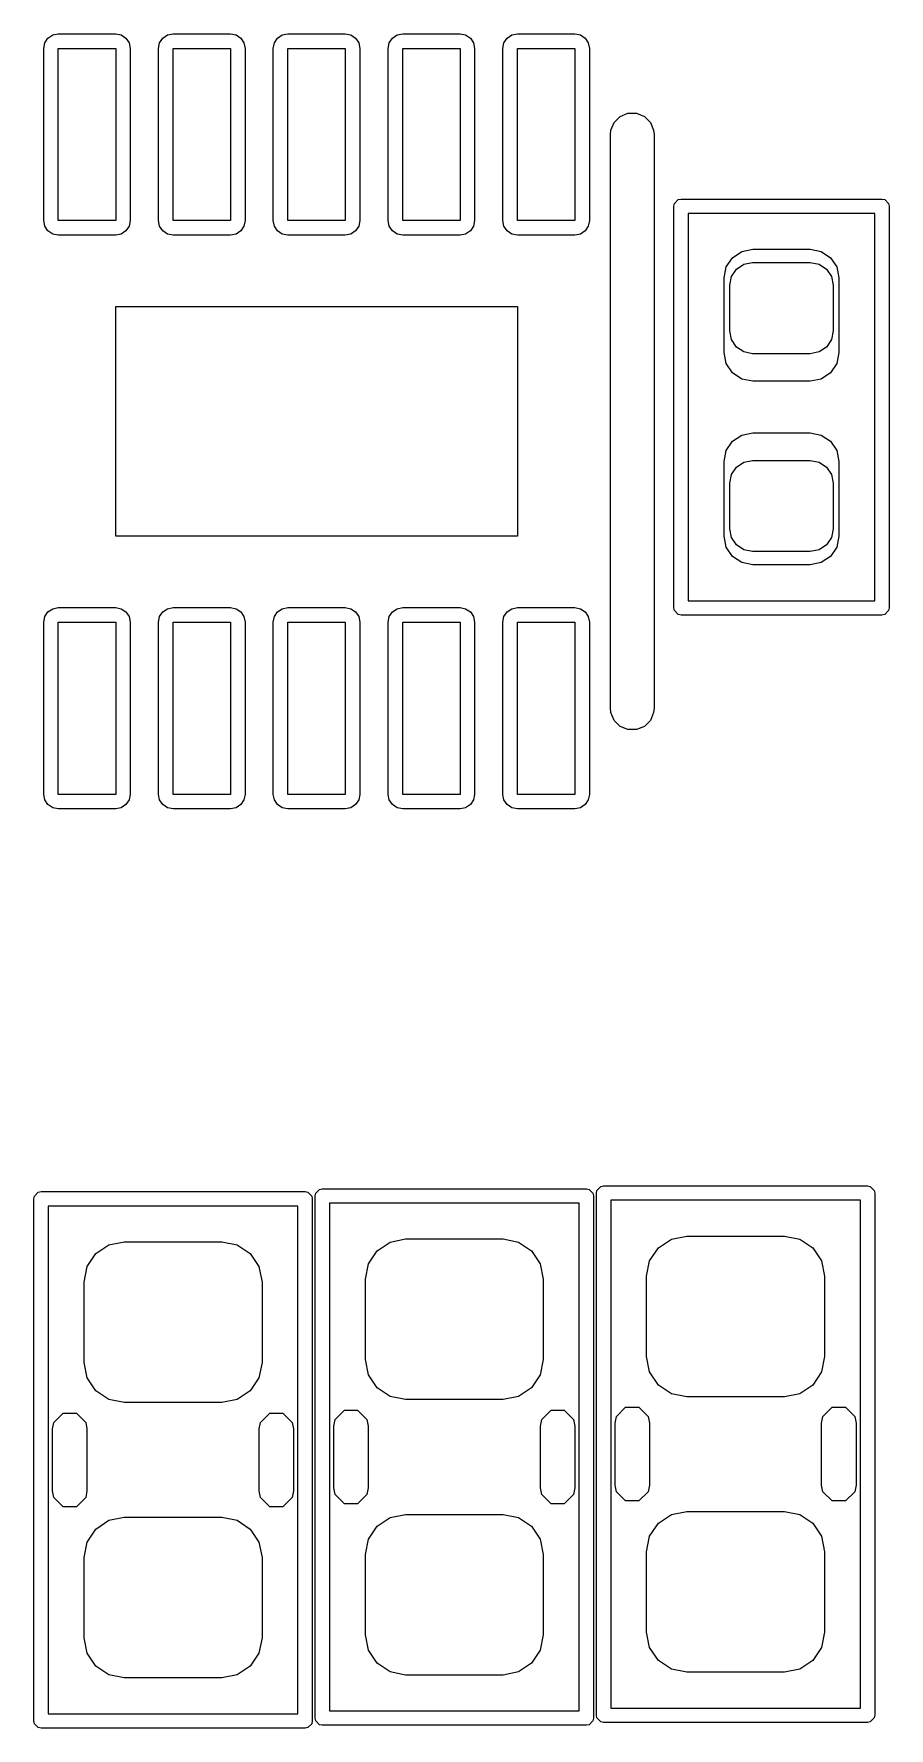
# Model space of a CAD drawing. Extents: x 76 to 193, y -170 to -23.
# Drawn here: x 158.79 to 161.77, y -89.53 to -83.62 of the extents above; entities that cross this region are included whole.
import ezdxf

# ---------------------------------------------------------------- set-up
doc = ezdxf.new("R2010")
doc.units = 0
doc.layers.add('BLACK', color=7, linetype='CONTINUOUS')

msp = doc.modelspace()

# ---------------------------------------------------------------- linework, layer by layer
at = {"layer": 'BLACK', "linetype": 'Continuous'}
for p, q in [((158.85506, -83.628637), (158.8745, -83.62477)), ((158.8745, -83.62477), (159.0745, -83.62477)), ((159.0745, -83.62477), (159.09394, -83.628637)), ((159.25506, -83.628637), (159.2745, -83.62477)), ((159.2745, -83.62477), (159.4745, -83.62477)), ((159.4745, -83.62477), (159.49394, -83.628637)), ((159.65506, -83.628637), (159.6745, -83.62477)), ((159.6745, -83.62477), (159.8745, -83.62477)), ((159.8745, -83.62477), (159.89394, -83.628637)), ((160.05506, -83.628637), (160.0745, -83.62477)), ((160.0745, -83.62477), (160.2745, -83.62477)), ((160.2745, -83.62477), (160.29394, -83.628637)), ((160.45506, -83.628637), (160.4745, -83.62477)), ((160.4745, -83.62477), (160.6745, -83.62477)), ((160.6745, -83.62477), (160.69394, -83.628637)), ((158.8237, -83.67557), (158.827567, -83.65613)), ((158.8237, -84.27557), (158.8237, -83.67557)), ((158.827567, -83.65613), (158.838579, -83.639649)), ((158.838579, -83.639649), (158.85506, -83.628637)), ((158.8745, -84.27557), (158.8745, -83.67557)), ((158.8745, -83.67557), (159.0745, -83.67557)), ((159.0745, -83.67557), (159.0745, -84.27557)), ((159.09394, -83.628637), (159.110421, -83.639649)), ((159.110421, -83.639649), (159.121433, -83.65613)), ((159.121433, -83.65613), (159.1253, -83.67557)), ((159.1253, -83.67557), (159.1253, -84.27557)), ((159.2237, -83.67557), (159.227567, -83.65613)), ((159.2237, -84.27557), (159.2237, -83.67557)), ((159.227567, -83.65613), (159.238579, -83.639649)), ((159.238579, -83.639649), (159.25506, -83.628637)), ((159.2745, -84.27557), (159.2745, -83.67557)), ((159.2745, -83.67557), (159.4745, -83.67557)), ((159.4745, -83.67557), (159.4745, -84.27557)), ((159.49394, -83.628637), (159.510421, -83.639649)), ((159.510421, -83.639649), (159.521433, -83.65613)), ((159.521433, -83.65613), (159.5253, -83.67557)), ((159.5253, -83.67557), (159.5253, -84.27557)), ((159.6237, -83.67557), (159.627567, -83.65613)), ((159.6237, -84.27557), (159.6237, -83.67557)), ((159.627567, -83.65613), (159.638579, -83.639649)), ((159.638579, -83.639649), (159.65506, -83.628637)), ((159.6745, -84.27557), (159.6745, -83.67557)), ((159.6745, -83.67557), (159.8745, -83.67557)), ((159.8745, -83.67557), (159.8745, -84.27557)), ((159.89394, -83.628637), (159.910421, -83.639649)), ((159.910421, -83.639649), (159.921433, -83.65613)), ((159.921433, -83.65613), (159.9253, -83.67557)), ((159.9253, -83.67557), (159.9253, -84.27557)), ((160.0237, -83.67557), (160.027567, -83.65613)), ((160.0237, -84.27557), (160.0237, -83.67557)), ((160.027567, -83.65613), (160.038579, -83.639649)), ((160.038579, -83.639649), (160.05506, -83.628637)), ((160.0745, -84.27557), (160.0745, -83.67557)), ((160.0745, -83.67557), (160.2745, -83.67557)), ((160.2745, -83.67557), (160.2745, -84.27557)), ((160.29394, -83.628637), (160.310421, -83.639649)), ((160.310421, -83.639649), (160.321433, -83.65613)), ((160.321433, -83.65613), (160.3253, -83.67557)), ((160.3253, -83.67557), (160.3253, -84.27557)), ((160.4237, -83.67557), (160.427567, -83.65613)), ((160.4237, -84.27557), (160.4237, -83.67557)), ((160.427567, -83.65613), (160.438579, -83.639649)), ((160.438579, -83.639649), (160.45506, -83.628637)), ((160.4745, -84.27557), (160.4745, -83.67557)), ((160.4745, -83.67557), (160.6745, -83.67557)), ((160.6745, -83.67557), (160.6745, -84.27557)), ((160.69394, -83.628637), (160.710421, -83.639649)), ((160.710421, -83.639649), (160.721433, -83.65613)), ((160.721433, -83.65613), (160.7253, -83.67557)), ((160.7253, -83.67557), (160.7253, -84.27557)), ((160.811312, -83.933349), (160.832279, -83.912382)), ((160.832279, -83.912382), (160.859674, -83.901035)), ((160.859674, -83.901035), (160.889326, -83.901035)), ((160.889326, -83.901035), (160.916721, -83.912382)), ((160.916721, -83.912382), (160.937688, -83.933349)), ((160.798505, -83.97557), (160.799965, -83.960744)), ((160.798505, -85.97558), (160.798505, -83.97557)), ((160.799965, -83.960744), (160.811312, -83.933349)), ((160.937688, -83.933349), (160.949035, -83.960744)), ((160.949035, -83.960744), (160.950495, -83.97557)), ((160.950495, -83.97557), (160.950495, -85.97558)), ((161.0195, -84.22557), (161.021403, -84.216003)), ((161.021403, -84.216003), (161.034933, -84.202473)), ((161.034933, -84.202473), (161.0445, -84.20057)), ((161.0445, -84.20057), (161.7445, -84.20057)), ((161.7445, -84.20057), (161.754067, -84.202473)), ((161.754067, -84.202473), (161.767597, -84.216003)), ((161.767597, -84.216003), (161.7695, -84.22557)), ((158.827567, -84.29501), (158.8237, -84.27557)), ((159.0745, -84.27557), (158.8745, -84.27557)), ((159.1253, -84.27557), (159.121433, -84.29501)), ((159.227567, -84.29501), (159.2237, -84.27557)), ((159.4745, -84.27557), (159.2745, -84.27557)), ((159.5253, -84.27557), (159.521433, -84.29501)), ((159.627567, -84.29501), (159.6237, -84.27557)), ((159.8745, -84.27557), (159.6745, -84.27557)), ((159.9253, -84.27557), (159.921433, -84.29501)), ((160.027567, -84.29501), (160.0237, -84.27557)), ((160.2745, -84.27557), (160.0745, -84.27557)), ((160.3253, -84.27557), (160.321433, -84.29501)), ((160.427567, -84.29501), (160.4237, -84.27557)), ((160.6745, -84.27557), (160.4745, -84.27557)), ((160.7253, -84.27557), (160.721433, -84.29501)), ((161.0195, -85.62557), (161.0195, -84.22557)), ((161.0695, -84.25057), (161.0695, -85.60057)), ((161.7195, -84.25057), (161.0695, -84.25057)), ((161.7195, -85.60057), (161.7195, -84.25057)), ((161.7695, -84.22557), (161.7695, -85.62557)), ((158.838579, -84.311491), (158.827567, -84.29501)), ((158.85506, -84.322503), (158.838579, -84.311491)), ((158.8745, -84.32637), (158.85506, -84.322503)), ((159.0745, -84.32637), (158.8745, -84.32637)), ((159.09394, -84.322503), (159.0745, -84.32637)), ((159.110421, -84.311491), (159.09394, -84.322503)), ((159.121433, -84.29501), (159.110421, -84.311491)), ((159.238579, -84.311491), (159.227567, -84.29501)), ((159.25506, -84.322503), (159.238579, -84.311491)), ((159.2745, -84.32637), (159.25506, -84.322503)), ((159.4745, -84.32637), (159.2745, -84.32637)), ((159.49394, -84.322503), (159.4745, -84.32637)), ((159.510421, -84.311491), (159.49394, -84.322503)), ((159.521433, -84.29501), (159.510421, -84.311491)), ((159.638579, -84.311491), (159.627567, -84.29501)), ((159.65506, -84.322503), (159.638579, -84.311491)), ((159.6745, -84.32637), (159.65506, -84.322503)), ((159.8745, -84.32637), (159.6745, -84.32637)), ((159.89394, -84.322503), (159.8745, -84.32637)), ((159.910421, -84.311491), (159.89394, -84.322503)), ((159.921433, -84.29501), (159.910421, -84.311491)), ((160.038579, -84.311491), (160.027567, -84.29501)), ((160.05506, -84.322503), (160.038579, -84.311491)), ((160.0745, -84.32637), (160.05506, -84.322503)), ((160.2745, -84.32637), (160.0745, -84.32637)), ((160.29394, -84.322503), (160.2745, -84.32637)), ((160.310421, -84.311491), (160.29394, -84.322503)), ((160.321433, -84.29501), (160.310421, -84.311491)), ((160.438579, -84.311491), (160.427567, -84.29501)), ((160.45506, -84.322503), (160.438579, -84.311491)), ((160.4745, -84.32637), (160.45506, -84.322503)), ((160.6745, -84.32637), (160.4745, -84.32637)), ((160.69394, -84.322503), (160.6745, -84.32637)), ((160.710421, -84.311491), (160.69394, -84.322503)), ((160.721433, -84.29501), (160.710421, -84.311491)), ((161.223789, -84.404859), (161.256232, -84.383182)), ((161.256232, -84.383182), (161.2945, -84.37557)), ((161.2945, -84.37557), (161.4945, -84.37557)), ((161.4945, -84.37557), (161.532768, -84.383182)), ((161.532768, -84.383182), (161.565211, -84.404859)), ((161.1945, -84.47557), (161.202112, -84.437302)), ((161.202112, -84.437302), (161.223789, -84.404859)), ((161.220552, -84.470647), (161.237785, -84.444855)), ((161.237785, -84.444855), (161.263577, -84.427622)), ((161.263577, -84.427622), (161.294, -84.42157)), ((161.294, -84.42157), (161.495, -84.42157)), ((161.495, -84.42157), (161.525423, -84.427622)), ((161.525423, -84.427622), (161.551215, -84.444855)), ((161.551215, -84.444855), (161.568448, -84.470647)), ((161.565211, -84.404859), (161.586888, -84.437302)), ((161.586888, -84.437302), (161.5945, -84.47557)), ((161.1945, -84.73557), (161.1945, -84.47557)), ((161.2145, -84.50107), (161.220552, -84.470647)), ((161.2145, -84.66007), (161.2145, -84.50107)), ((161.568448, -84.470647), (161.5745, -84.50107)), ((161.5745, -84.50107), (161.5745, -84.66007)), ((161.5945, -84.47557), (161.5945, -84.73557)), ((159.0745, -85.37557), (159.0745, -84.57557)), ((159.0745, -84.57557), (160.4745, -84.57557)), ((159.0745, -85.37557), (159.0745, -84.57557)), ((159.0745, -84.57557), (160.4745, -84.57557)), ((160.4745, -84.57557), (160.4745, -85.37557)), ((160.4745, -84.57557), (160.4745, -85.37557)), ((161.220552, -84.690493), (161.2145, -84.66007)), ((161.5745, -84.66007), (161.568448, -84.690493)), ((161.202112, -84.773838), (161.1945, -84.73557)), ((161.237785, -84.716285), (161.220552, -84.690493)), ((161.263577, -84.733518), (161.237785, -84.716285)), ((161.294, -84.73957), (161.263577, -84.733518)), ((161.495, -84.73957), (161.294, -84.73957)), ((161.525423, -84.733518), (161.495, -84.73957)), ((161.551215, -84.716285), (161.525423, -84.733518)), ((161.568448, -84.690493), (161.551215, -84.716285)), ((161.5945, -84.73557), (161.586888, -84.773838)), ((161.223789, -84.806281), (161.202112, -84.773838)), ((161.256232, -84.827958), (161.223789, -84.806281)), ((161.565211, -84.806281), (161.532768, -84.827958)), ((161.586888, -84.773838), (161.565211, -84.806281)), ((161.2945, -84.83557), (161.256232, -84.827958)), ((161.4945, -84.83557), (161.2945, -84.83557)), ((161.532768, -84.827958), (161.4945, -84.83557)), ((161.223789, -85.044859), (161.256232, -85.023182)), ((161.256232, -85.023182), (161.2945, -85.01557)), ((161.2945, -85.01557), (161.4945, -85.01557)), ((161.4945, -85.01557), (161.532768, -85.023182)), ((161.532768, -85.023182), (161.565211, -85.044859)), ((161.1945, -85.11557), (161.202112, -85.077302)), ((161.202112, -85.077302), (161.223789, -85.044859)), ((161.565211, -85.044859), (161.586888, -85.077302)), ((161.586888, -85.077302), (161.5945, -85.11557)), ((161.1945, -85.37557), (161.1945, -85.11557)), ((161.2145, -85.19107), (161.220552, -85.160647)), ((161.220552, -85.160647), (161.237785, -85.134855)), ((161.237785, -85.134855), (161.263577, -85.117622)), ((161.263577, -85.117622), (161.294, -85.11157)), ((161.294, -85.11157), (161.495, -85.11157)), ((161.495, -85.11157), (161.525423, -85.117622)), ((161.525423, -85.117622), (161.551215, -85.134855)), ((161.551215, -85.134855), (161.568448, -85.160647)), ((161.568448, -85.160647), (161.5745, -85.19107)), ((161.5945, -85.11557), (161.5945, -85.37557)), ((161.2145, -85.35007), (161.2145, -85.19107)), ((161.5745, -85.19107), (161.5745, -85.35007)), ((160.4745, -85.37557), (159.0745, -85.37557)), ((160.4745, -85.37557), (159.0745, -85.37557)), ((161.202112, -85.413838), (161.1945, -85.37557)), ((161.220552, -85.380493), (161.2145, -85.35007)), ((161.237785, -85.406285), (161.220552, -85.380493)), ((161.568448, -85.380493), (161.551215, -85.406285)), ((161.5745, -85.35007), (161.568448, -85.380493)), ((161.5945, -85.37557), (161.586888, -85.413838)), ((161.223789, -85.446281), (161.202112, -85.413838)), ((161.256232, -85.467958), (161.223789, -85.446281)), ((161.263577, -85.423518), (161.237785, -85.406285)), ((161.294, -85.42957), (161.263577, -85.423518)), ((161.495, -85.42957), (161.294, -85.42957)), ((161.525423, -85.423518), (161.495, -85.42957)), ((161.551215, -85.406285), (161.525423, -85.423518)), ((161.565211, -85.446281), (161.532768, -85.467958)), ((161.586888, -85.413838), (161.565211, -85.446281)), ((161.2945, -85.47557), (161.256232, -85.467958)), ((161.4945, -85.47557), (161.2945, -85.47557)), ((161.532768, -85.467958), (161.4945, -85.47557)), ((158.838579, -85.639659), (158.85506, -85.628647)), ((158.85506, -85.628647), (158.8745, -85.62478)), ((158.8745, -85.62478), (159.0745, -85.62478)), ((159.0745, -85.62478), (159.09394, -85.628647)), ((159.09394, -85.628647), (159.110421, -85.639659)), ((159.238579, -85.639659), (159.25506, -85.628647)), ((159.25506, -85.628647), (159.2745, -85.62478)), ((159.2745, -85.62478), (159.4745, -85.62478)), ((159.4745, -85.62478), (159.49394, -85.628647)), ((159.49394, -85.628647), (159.510421, -85.639659)), ((159.638579, -85.639659), (159.65506, -85.628647)), ((159.65506, -85.628647), (159.6745, -85.62478)), ((159.6745, -85.62478), (159.8745, -85.62478)), ((159.8745, -85.62478), (159.89394, -85.628647)), ((159.89394, -85.628647), (159.910421, -85.639659)), ((160.038579, -85.639659), (160.05506, -85.628647)), ((160.05506, -85.628647), (160.0745, -85.62478)), ((160.0745, -85.62478), (160.2745, -85.62478)), ((160.2745, -85.62478), (160.29394, -85.628647)), ((160.29394, -85.628647), (160.310421, -85.639659)), ((160.438579, -85.639659), (160.45506, -85.628647)), ((160.45506, -85.628647), (160.4745, -85.62478)), ((160.4745, -85.62478), (160.6745, -85.62478)), ((160.6745, -85.62478), (160.69394, -85.628647)), ((160.69394, -85.628647), (160.710421, -85.639659)), ((161.021403, -85.635137), (161.0195, -85.62557)), ((161.0695, -85.60057), (161.7195, -85.60057)), ((161.7695, -85.62557), (161.767597, -85.635137)), ((158.8237, -85.67558), (158.827567, -85.65614)), ((158.8237, -86.27558), (158.8237, -85.67558)), ((158.827567, -85.65614), (158.838579, -85.639659)), ((158.8745, -86.27558), (158.8745, -85.67558)), ((158.8745, -85.67558), (159.0745, -85.67558)), ((159.0745, -85.67558), (159.0745, -86.27558)), ((159.110421, -85.639659), (159.121433, -85.65614)), ((159.121433, -85.65614), (159.1253, -85.67558)), ((159.1253, -85.67558), (159.1253, -86.27558)), ((159.2237, -85.67558), (159.227567, -85.65614)), ((159.2237, -86.27558), (159.2237, -85.67558)), ((159.227567, -85.65614), (159.238579, -85.639659)), ((159.2745, -86.27558), (159.2745, -85.67558)), ((159.2745, -85.67558), (159.4745, -85.67558)), ((159.4745, -85.67558), (159.4745, -86.27558)), ((159.510421, -85.639659), (159.521433, -85.65614)), ((159.521433, -85.65614), (159.5253, -85.67558)), ((159.5253, -85.67558), (159.5253, -86.27558)), ((159.6237, -85.67558), (159.627567, -85.65614)), ((159.6237, -86.27558), (159.6237, -85.67558)), ((159.627567, -85.65614), (159.638579, -85.639659)), ((159.6745, -86.27558), (159.6745, -85.67558)), ((159.6745, -85.67558), (159.8745, -85.67558)), ((159.8745, -85.67558), (159.8745, -86.27558)), ((159.910421, -85.639659), (159.921433, -85.65614)), ((159.921433, -85.65614), (159.9253, -85.67558)), ((159.9253, -85.67558), (159.9253, -86.27558)), ((160.0237, -85.67558), (160.027567, -85.65614)), ((160.0237, -86.27558), (160.0237, -85.67558)), ((160.027567, -85.65614), (160.038579, -85.639659)), ((160.0745, -86.27558), (160.0745, -85.67558)), ((160.0745, -85.67558), (160.2745, -85.67558)), ((160.2745, -85.67558), (160.2745, -86.27558)), ((160.310421, -85.639659), (160.321433, -85.65614)), ((160.321433, -85.65614), (160.3253, -85.67558)), ((160.3253, -85.67558), (160.3253, -86.27558)), ((160.4237, -85.67558), (160.427567, -85.65614)), ((160.4237, -86.27558), (160.4237, -85.67558)), ((160.427567, -85.65614), (160.438579, -85.639659)), ((160.4745, -86.27558), (160.4745, -85.67558)), ((160.4745, -85.67558), (160.6745, -85.67558)), ((160.6745, -85.67558), (160.6745, -86.27558)), ((160.710421, -85.639659), (160.721433, -85.65614)), ((160.721433, -85.65614), (160.7253, -85.67558)), ((160.7253, -85.67558), (160.7253, -86.27558)), ((161.034933, -85.648667), (161.021403, -85.635137)), ((161.0445, -85.65057), (161.034933, -85.648667)), ((161.7445, -85.65057), (161.0445, -85.65057)), ((161.754067, -85.648667), (161.7445, -85.65057)), ((161.767597, -85.635137), (161.754067, -85.648667)), ((160.799965, -85.990406), (160.798505, -85.97558)), ((160.950495, -85.97558), (160.949035, -85.990406)), ((160.811312, -86.017801), (160.799965, -85.990406)), ((160.832279, -86.038768), (160.811312, -86.017801)), ((160.859674, -86.050115), (160.832279, -86.038768)), ((160.916721, -86.038768), (160.889326, -86.050115)), ((160.937688, -86.017801), (160.916721, -86.038768)), ((160.949035, -85.990406), (160.937688, -86.017801)), ((160.889326, -86.050115), (160.859674, -86.050115)), ((158.827567, -86.29502), (158.8237, -86.27558)), ((159.0745, -86.27558), (158.8745, -86.27558)), ((159.1253, -86.27558), (159.121433, -86.29502)), ((159.227567, -86.29502), (159.2237, -86.27558)), ((159.4745, -86.27558), (159.2745, -86.27558)), ((159.5253, -86.27558), (159.521433, -86.29502)), ((159.627567, -86.29502), (159.6237, -86.27558)), ((159.8745, -86.27558), (159.6745, -86.27558)), ((159.9253, -86.27558), (159.921433, -86.29502)), ((160.027567, -86.29502), (160.0237, -86.27558)), ((160.2745, -86.27558), (160.0745, -86.27558)), ((160.3253, -86.27558), (160.321433, -86.29502)), ((160.427567, -86.29502), (160.4237, -86.27558)), ((160.6745, -86.27558), (160.4745, -86.27558)), ((160.7253, -86.27558), (160.721433, -86.29502)), ((158.838579, -86.311501), (158.827567, -86.29502)), ((158.85506, -86.322513), (158.838579, -86.311501)), ((158.8745, -86.32638), (158.85506, -86.322513)), ((159.0745, -86.32638), (158.8745, -86.32638)), ((159.09394, -86.322513), (159.0745, -86.32638)), ((159.110421, -86.311501), (159.09394, -86.322513)), ((159.121433, -86.29502), (159.110421, -86.311501)), ((159.238579, -86.311501), (159.227567, -86.29502)), ((159.25506, -86.322513), (159.238579, -86.311501)), ((159.2745, -86.32638), (159.25506, -86.322513)), ((159.4745, -86.32638), (159.2745, -86.32638)), ((159.49394, -86.322513), (159.4745, -86.32638)), ((159.510421, -86.311501), (159.49394, -86.322513)), ((159.521433, -86.29502), (159.510421, -86.311501)), ((159.638579, -86.311501), (159.627567, -86.29502)), ((159.65506, -86.322513), (159.638579, -86.311501)), ((159.6745, -86.32638), (159.65506, -86.322513)), ((159.8745, -86.32638), (159.6745, -86.32638)), ((159.89394, -86.322513), (159.8745, -86.32638)), ((159.910421, -86.311501), (159.89394, -86.322513)), ((159.921433, -86.29502), (159.910421, -86.311501)), ((160.038579, -86.311501), (160.027567, -86.29502)), ((160.05506, -86.322513), (160.038579, -86.311501)), ((160.0745, -86.32638), (160.05506, -86.322513)), ((160.2745, -86.32638), (160.0745, -86.32638)), ((160.29394, -86.322513), (160.2745, -86.32638)), ((160.310421, -86.311501), (160.29394, -86.322513)), ((160.321433, -86.29502), (160.310421, -86.311501)), ((160.438579, -86.311501), (160.427567, -86.29502)), ((160.45506, -86.322513), (160.438579, -86.311501)), ((160.4745, -86.32638), (160.45506, -86.322513)), ((160.6745, -86.32638), (160.4745, -86.32638)), ((160.69394, -86.322513), (160.6745, -86.32638)), ((160.710421, -86.311501), (160.69394, -86.322513)), ((160.721433, -86.29502), (160.710421, -86.311501)), ((160.764933, -87.642473), (160.7745, -87.64057)), ((160.7745, -87.64057), (161.6945, -87.64057)), ((161.6945, -87.64057), (161.704067, -87.642473)), ((158.7895, -87.68557), (158.791403, -87.676003)), ((158.7895, -89.50557), (158.7895, -87.68557)), ((158.791403, -87.676003), (158.804933, -87.662473)), ((158.804933, -87.662473), (158.8145, -87.66057)), ((158.8145, -87.66057), (159.7345, -87.66057)), ((159.7345, -87.66057), (159.744067, -87.662473)), ((159.744067, -87.662473), (159.757597, -87.676003)), ((159.757597, -87.676003), (159.7595, -87.68557)), ((159.7595, -87.68557), (159.7595, -89.50557)), ((159.7695, -87.67557), (159.771403, -87.666003)), ((159.7695, -89.49557), (159.7695, -87.67557)), ((159.771403, -87.666003), (159.784933, -87.652473)), ((159.784933, -87.652473), (159.7945, -87.65057)), ((159.7945, -87.65057), (160.7145, -87.65057)), ((159.8195, -87.70057), (159.8195, -89.47057)), ((160.6895, -87.70057), (159.8195, -87.70057)), ((160.6895, -89.47057), (160.6895, -87.70057)), ((160.7145, -87.65057), (160.724067, -87.652473)), ((160.724067, -87.652473), (160.737597, -87.666003)), ((160.737597, -87.666003), (160.7395, -87.67557)), ((160.7395, -87.67557), (160.7395, -89.49557)), ((160.7495, -87.66557), (160.751403, -87.656003)), ((160.7495, -89.48557), (160.7495, -87.66557)), ((160.751403, -87.656003), (160.764933, -87.642473)), ((160.7995, -87.69057), (160.7995, -89.46057)), ((161.6695, -87.69057), (160.7995, -87.69057)), ((161.6695, -89.46057), (161.6695, -87.69057)), ((161.704067, -87.642473), (161.717597, -87.656003)), ((161.717597, -87.656003), (161.7195, -87.66557)), ((161.7195, -87.66557), (161.7195, -89.48557)), ((158.8395, -87.71057), (158.8395, -89.48057)), ((159.7095, -87.71057), (158.8395, -87.71057)), ((159.7095, -89.48057), (159.7095, -87.71057)), ((161.010924, -87.826227), (161.0645, -87.81557)), ((161.010924, -87.826227), (161.0645, -87.81557)), ((161.0645, -87.81557), (161.4045, -87.81557)), ((161.0645, -87.81557), (161.4045, -87.81557)), ((161.4045, -87.81557), (161.458076, -87.826227)), ((161.4045, -87.81557), (161.458076, -87.826227)), ((158.975157, -87.921994), (159.005505, -87.876575)), ((158.975157, -87.921994), (159.005505, -87.876575)), ((159.005505, -87.876575), (159.050924, -87.846227)), ((159.005505, -87.876575), (159.050924, -87.846227)), ((159.050924, -87.846227), (159.1045, -87.83557)), ((159.050924, -87.846227), (159.1045, -87.83557)), ((159.1045, -87.83557), (159.4445, -87.83557)), ((159.1045, -87.83557), (159.4445, -87.83557)), ((159.4445, -87.83557), (159.498076, -87.846227)), ((159.4445, -87.83557), (159.498076, -87.846227)), ((159.498076, -87.846227), (159.543495, -87.876575)), ((159.498076, -87.846227), (159.543495, -87.876575)), ((159.543495, -87.876575), (159.573843, -87.921994)), ((159.543495, -87.876575), (159.573843, -87.921994)), ((159.955157, -87.911994), (159.985505, -87.866575)), ((159.955157, -87.911994), (159.985505, -87.866575)), ((159.985505, -87.866575), (160.030924, -87.836227)), ((159.985505, -87.866575), (160.030924, -87.836227)), ((160.030924, -87.836227), (160.0845, -87.82557)), ((160.030924, -87.836227), (160.0845, -87.82557)), ((160.0845, -87.82557), (160.4245, -87.82557)), ((160.0845, -87.82557), (160.4245, -87.82557)), ((160.4245, -87.82557), (160.478076, -87.836227)), ((160.4245, -87.82557), (160.478076, -87.836227)), ((160.478076, -87.836227), (160.523495, -87.866575)), ((160.478076, -87.836227), (160.523495, -87.866575)), ((160.523495, -87.866575), (160.553843, -87.911994)), ((160.523495, -87.866575), (160.553843, -87.911994)), ((160.935157, -87.901994), (160.965505, -87.856575)), ((160.935157, -87.901994), (160.965505, -87.856575)), ((160.965505, -87.856575), (161.010924, -87.826227)), ((160.965505, -87.856575), (161.010924, -87.826227)), ((161.458076, -87.826227), (161.503495, -87.856575)), ((161.458076, -87.826227), (161.503495, -87.856575)), ((161.503495, -87.856575), (161.533843, -87.901994)), ((161.503495, -87.856575), (161.533843, -87.901994)), ((158.9645, -87.97557), (158.975157, -87.921994)), ((158.9645, -87.97557), (158.975157, -87.921994)), ((159.573843, -87.921994), (159.5845, -87.97557)), ((159.573843, -87.921994), (159.5845, -87.97557)), ((159.9445, -87.96557), (159.955157, -87.911994)), ((159.9445, -87.96557), (159.955157, -87.911994)), ((160.553843, -87.911994), (160.5645, -87.96557)), ((160.553843, -87.911994), (160.5645, -87.96557)), ((160.9245, -87.95557), (160.935157, -87.901994)), ((160.9245, -87.95557), (160.935157, -87.901994)), ((161.533843, -87.901994), (161.5445, -87.95557)), ((161.533843, -87.901994), (161.5445, -87.95557)), ((158.9645, -88.25557), (158.9645, -87.97557)), ((158.9645, -88.25557), (158.9645, -87.97557)), ((159.5845, -87.97557), (159.5845, -88.25557)), ((159.5845, -87.97557), (159.5845, -88.25557)), ((159.9445, -88.24557), (159.9445, -87.96557)), ((159.9445, -88.24557), (159.9445, -87.96557)), ((160.5645, -87.96557), (160.5645, -88.24557)), ((160.5645, -87.96557), (160.5645, -88.24557)), ((160.9245, -88.23557), (160.9245, -87.95557)), ((160.9245, -88.23557), (160.9245, -87.95557)), ((161.5445, -87.95557), (161.5445, -88.23557)), ((161.5445, -87.95557), (161.5445, -88.23557)), ((158.975157, -88.309146), (158.9645, -88.25557)), ((158.975157, -88.309146), (158.9645, -88.25557)), ((159.5845, -88.25557), (159.573843, -88.309146)), ((159.5845, -88.25557), (159.573843, -88.309146)), ((159.955157, -88.299146), (159.9445, -88.24557)), ((159.955157, -88.299146), (159.9445, -88.24557)), ((160.5645, -88.24557), (160.553843, -88.299146)), ((160.5645, -88.24557), (160.553843, -88.299146)), ((160.935157, -88.289146), (160.9245, -88.23557)), ((160.935157, -88.289146), (160.9245, -88.23557)), ((160.965505, -88.334565), (160.935157, -88.289146)), ((160.965505, -88.334565), (160.935157, -88.289146)), ((161.533843, -88.289146), (161.503495, -88.334565)), ((161.533843, -88.289146), (161.503495, -88.334565)), ((161.5445, -88.23557), (161.533843, -88.289146)), ((161.5445, -88.23557), (161.533843, -88.289146)), ((159.005505, -88.354565), (158.975157, -88.309146)), ((159.005505, -88.354565), (158.975157, -88.309146)), ((159.573843, -88.309146), (159.543495, -88.354565)), ((159.573843, -88.309146), (159.543495, -88.354565)), ((159.985505, -88.344565), (159.955157, -88.299146)), ((159.985505, -88.344565), (159.955157, -88.299146)), ((160.030924, -88.374913), (159.985505, -88.344565)), ((160.030924, -88.374913), (159.985505, -88.344565)), ((160.523495, -88.344565), (160.478076, -88.374913)), ((160.523495, -88.344565), (160.478076, -88.374913)), ((160.553843, -88.299146), (160.523495, -88.344565)), ((160.553843, -88.299146), (160.523495, -88.344565)), ((161.010924, -88.364913), (160.965505, -88.334565)), ((161.010924, -88.364913), (160.965505, -88.334565)), ((161.503495, -88.334565), (161.458076, -88.364913)), ((161.503495, -88.334565), (161.458076, -88.364913)), ((159.050924, -88.384913), (159.005505, -88.354565)), ((159.050924, -88.384913), (159.005505, -88.354565)), ((159.1045, -88.39557), (159.050924, -88.384913)), ((159.1045, -88.39557), (159.050924, -88.384913)), ((159.4445, -88.39557), (159.1045, -88.39557)), ((159.4445, -88.39557), (159.1045, -88.39557)), ((159.498076, -88.384913), (159.4445, -88.39557)), ((159.498076, -88.384913), (159.4445, -88.39557)), ((159.543495, -88.354565), (159.498076, -88.384913)), ((159.543495, -88.354565), (159.498076, -88.384913)), ((160.0845, -88.38557), (160.030924, -88.374913)), ((160.0845, -88.38557), (160.030924, -88.374913)), ((160.4245, -88.38557), (160.0845, -88.38557)), ((160.4245, -88.38557), (160.0845, -88.38557)), ((160.478076, -88.374913), (160.4245, -88.38557)), ((160.478076, -88.374913), (160.4245, -88.38557)), ((161.0645, -88.37557), (161.010924, -88.364913)), ((161.0645, -88.37557), (161.010924, -88.364913)), ((161.4045, -88.37557), (161.0645, -88.37557)), ((161.4045, -88.37557), (161.0645, -88.37557)), ((161.458076, -88.364913), (161.4045, -88.37557)), ((161.458076, -88.364913), (161.4045, -88.37557)), ((158.8545, -88.487734), (158.859067, -88.464773)), ((158.859067, -88.464773), (158.891539, -88.432301)), ((158.891539, -88.432301), (158.937461, -88.432301)), ((158.937461, -88.432301), (158.969933, -88.464773)), ((158.969933, -88.464773), (158.9745, -88.487734)), ((159.5745, -88.487734), (159.579067, -88.464773)), ((159.579067, -88.464773), (159.611539, -88.432301)), ((159.611539, -88.432301), (159.657461, -88.432301)), ((159.657461, -88.432301), (159.689933, -88.464773)), ((159.689933, -88.464773), (159.6945, -88.487734)), ((159.8345, -88.477734), (159.839067, -88.454773)), ((159.839067, -88.454773), (159.871539, -88.422301)), ((159.871539, -88.422301), (159.917461, -88.422301)), ((159.917461, -88.422301), (159.949933, -88.454773)), ((159.949933, -88.454773), (159.9545, -88.477734)), ((160.5545, -88.477734), (160.559067, -88.454773)), ((160.559067, -88.454773), (160.591539, -88.422301)), ((160.591539, -88.422301), (160.637461, -88.422301)), ((160.637461, -88.422301), (160.669933, -88.454773)), ((160.669933, -88.454773), (160.6745, -88.477734)), ((160.8145, -88.467734), (160.819067, -88.444773)), ((160.8145, -88.683406), (160.8145, -88.467734)), ((160.819067, -88.444773), (160.851539, -88.412301)), ((160.851539, -88.412301), (160.897461, -88.412301)), ((160.897461, -88.412301), (160.929933, -88.444773)), ((160.929933, -88.444773), (160.9345, -88.467734)), ((160.9345, -88.467734), (160.9345, -88.683406)), ((161.5345, -88.467734), (161.539067, -88.444773)), ((161.5345, -88.683406), (161.5345, -88.467734)), ((161.539067, -88.444773), (161.571539, -88.412301)), ((161.571539, -88.412301), (161.617461, -88.412301)), ((161.617461, -88.412301), (161.649933, -88.444773)), ((161.649933, -88.444773), (161.6545, -88.467734)), ((161.6545, -88.467734), (161.6545, -88.683406)), ((158.8545, -88.703406), (158.8545, -88.487734)), ((158.9745, -88.487734), (158.9745, -88.703406)), ((159.5745, -88.703406), (159.5745, -88.487734)), ((159.6945, -88.487734), (159.6945, -88.703406)), ((159.8345, -88.693406), (159.8345, -88.477734)), ((159.9545, -88.477734), (159.9545, -88.693406)), ((160.5545, -88.693406), (160.5545, -88.477734)), ((160.6745, -88.477734), (160.6745, -88.693406)), ((158.859067, -88.726367), (158.8545, -88.703406)), ((158.9745, -88.703406), (158.969933, -88.726367)), ((159.579067, -88.726367), (159.5745, -88.703406)), ((159.6945, -88.703406), (159.689933, -88.726367)), ((159.839067, -88.716367), (159.8345, -88.693406)), ((159.9545, -88.693406), (159.949933, -88.716367)), ((160.559067, -88.716367), (160.5545, -88.693406)), ((160.6745, -88.693406), (160.669933, -88.716367)), ((160.819067, -88.706367), (160.8145, -88.683406)), ((160.9345, -88.683406), (160.929933, -88.706367)), ((161.539067, -88.706367), (161.5345, -88.683406)), ((161.6545, -88.683406), (161.649933, -88.706367)), ((158.891539, -88.758839), (158.859067, -88.726367)), ((158.937461, -88.758839), (158.891539, -88.758839)), ((158.969933, -88.726367), (158.937461, -88.758839)), ((159.611539, -88.758839), (159.579067, -88.726367)), ((159.657461, -88.758839), (159.611539, -88.758839)), ((159.689933, -88.726367), (159.657461, -88.758839)), ((159.871539, -88.748839), (159.839067, -88.716367)), ((159.917461, -88.748839), (159.871539, -88.748839)), ((159.949933, -88.716367), (159.917461, -88.748839)), ((160.591539, -88.748839), (160.559067, -88.716367)), ((160.637461, -88.748839), (160.591539, -88.748839)), ((160.669933, -88.716367), (160.637461, -88.748839)), ((160.851539, -88.738839), (160.819067, -88.706367)), ((160.897461, -88.738839), (160.851539, -88.738839)), ((160.929933, -88.706367), (160.897461, -88.738839)), ((161.571539, -88.738839), (161.539067, -88.706367)), ((161.617461, -88.738839), (161.571539, -88.738839)), ((161.649933, -88.706367), (161.617461, -88.738839)), ((159.005505, -88.836575), (159.050924, -88.806227)), ((159.005505, -88.836575), (159.050924, -88.806227)), ((159.050924, -88.806227), (159.1045, -88.79557)), ((159.050924, -88.806227), (159.1045, -88.79557)), ((159.1045, -88.79557), (159.4445, -88.79557)), ((159.1045, -88.79557), (159.4445, -88.79557)), ((159.4445, -88.79557), (159.498076, -88.806227)), ((159.4445, -88.79557), (159.498076, -88.806227)), ((159.498076, -88.806227), (159.543495, -88.836575)), ((159.498076, -88.806227), (159.543495, -88.836575)), ((159.985505, -88.826575), (160.030924, -88.796227)), ((159.985505, -88.826575), (160.030924, -88.796227)), ((160.030924, -88.796227), (160.0845, -88.78557)), ((160.030924, -88.796227), (160.0845, -88.78557)), ((160.0845, -88.78557), (160.4245, -88.78557)), ((160.0845, -88.78557), (160.4245, -88.78557)), ((160.4245, -88.78557), (160.478076, -88.796227)), ((160.4245, -88.78557), (160.478076, -88.796227)), ((160.478076, -88.796227), (160.523495, -88.826575)), ((160.478076, -88.796227), (160.523495, -88.826575)), ((160.935157, -88.861994), (160.965505, -88.816575)), ((160.935157, -88.861994), (160.965505, -88.816575)), ((160.965505, -88.816575), (161.010924, -88.786227)), ((160.965505, -88.816575), (161.010924, -88.786227)), ((161.010924, -88.786227), (161.0645, -88.77557)), ((161.010924, -88.786227), (161.0645, -88.77557)), ((161.0645, -88.77557), (161.4045, -88.77557)), ((161.0645, -88.77557), (161.4045, -88.77557)), ((161.4045, -88.77557), (161.458076, -88.786227)), ((161.4045, -88.77557), (161.458076, -88.786227)), ((161.458076, -88.786227), (161.503495, -88.816575)), ((161.458076, -88.786227), (161.503495, -88.816575)), ((161.503495, -88.816575), (161.533843, -88.861994)), ((161.503495, -88.816575), (161.533843, -88.861994)), ((158.9645, -88.93557), (158.975157, -88.881994)), ((158.9645, -88.93557), (158.975157, -88.881994)), ((158.975157, -88.881994), (159.005505, -88.836575)), ((158.975157, -88.881994), (159.005505, -88.836575)), ((159.543495, -88.836575), (159.573843, -88.881994)), ((159.543495, -88.836575), (159.573843, -88.881994)), ((159.573843, -88.881994), (159.5845, -88.93557)), ((159.573843, -88.881994), (159.5845, -88.93557)), ((159.9445, -88.92557), (159.955157, -88.871994)), ((159.9445, -88.92557), (159.955157, -88.871994)), ((159.955157, -88.871994), (159.985505, -88.826575)), ((159.955157, -88.871994), (159.985505, -88.826575)), ((160.523495, -88.826575), (160.553843, -88.871994)), ((160.523495, -88.826575), (160.553843, -88.871994)), ((160.553843, -88.871994), (160.5645, -88.92557)), ((160.553843, -88.871994), (160.5645, -88.92557)), ((160.9245, -88.91557), (160.935157, -88.861994)), ((160.9245, -88.91557), (160.935157, -88.861994)), ((161.533843, -88.861994), (161.5445, -88.91557)), ((161.533843, -88.861994), (161.5445, -88.91557)), ((158.9645, -89.21557), (158.9645, -88.93557)), ((158.9645, -89.21557), (158.9645, -88.93557)), ((159.5845, -88.93557), (159.5845, -89.21557)), ((159.5845, -88.93557), (159.5845, -89.21557)), ((159.9445, -89.20557), (159.9445, -88.92557)), ((159.9445, -89.20557), (159.9445, -88.92557)), ((160.5645, -88.92557), (160.5645, -89.20557)), ((160.5645, -88.92557), (160.5645, -89.20557)), ((160.9245, -89.19557), (160.9245, -88.91557)), ((160.9245, -89.19557), (160.9245, -88.91557)), ((161.5445, -88.91557), (161.5445, -89.19557)), ((161.5445, -88.91557), (161.5445, -89.19557)), ((158.975157, -89.269146), (158.9645, -89.21557)), ((158.975157, -89.269146), (158.9645, -89.21557)), ((159.5845, -89.21557), (159.573843, -89.269146)), ((159.5845, -89.21557), (159.573843, -89.269146)), ((159.955157, -89.259146), (159.9445, -89.20557)), ((159.955157, -89.259146), (159.9445, -89.20557)), ((160.5645, -89.20557), (160.553843, -89.259146)), ((160.5645, -89.20557), (160.553843, -89.259146)), ((160.935157, -89.249146), (160.9245, -89.19557)), ((160.935157, -89.249146), (160.9245, -89.19557)), ((161.5445, -89.19557), (161.533843, -89.249146)), ((161.5445, -89.19557), (161.533843, -89.249146)), ((159.005505, -89.314565), (158.975157, -89.269146)), ((159.005505, -89.314565), (158.975157, -89.269146)), ((159.573843, -89.269146), (159.543495, -89.314565)), ((159.573843, -89.269146), (159.543495, -89.314565)), ((159.985505, -89.304565), (159.955157, -89.259146)), ((159.985505, -89.304565), (159.955157, -89.259146)), ((160.553843, -89.259146), (160.523495, -89.304565)), ((160.553843, -89.259146), (160.523495, -89.304565)), ((160.965505, -89.294565), (160.935157, -89.249146)), ((160.965505, -89.294565), (160.935157, -89.249146)), ((161.010924, -89.324913), (160.965505, -89.294565)), ((161.010924, -89.324913), (160.965505, -89.294565)), ((161.503495, -89.294565), (161.458076, -89.324913)), ((161.503495, -89.294565), (161.458076, -89.324913)), ((161.533843, -89.249146), (161.503495, -89.294565)), ((161.533843, -89.249146), (161.503495, -89.294565)), ((159.050924, -89.344913), (159.005505, -89.314565)), ((159.050924, -89.344913), (159.005505, -89.314565)), ((159.1045, -89.35557), (159.050924, -89.344913)), ((159.1045, -89.35557), (159.050924, -89.344913)), ((159.498076, -89.344913), (159.4445, -89.35557)), ((159.498076, -89.344913), (159.4445, -89.35557)), ((159.543495, -89.314565), (159.498076, -89.344913)), ((159.543495, -89.314565), (159.498076, -89.344913)), ((160.030924, -89.334913), (159.985505, -89.304565)), ((160.030924, -89.334913), (159.985505, -89.304565)), ((160.0845, -89.34557), (160.030924, -89.334913)), ((160.0845, -89.34557), (160.030924, -89.334913)), ((160.4245, -89.34557), (160.0845, -89.34557)), ((160.4245, -89.34557), (160.0845, -89.34557)), ((160.478076, -89.334913), (160.4245, -89.34557)), ((160.478076, -89.334913), (160.4245, -89.34557)), ((160.523495, -89.304565), (160.478076, -89.334913)), ((160.523495, -89.304565), (160.478076, -89.334913)), ((161.0645, -89.33557), (161.010924, -89.324913)), ((161.0645, -89.33557), (161.010924, -89.324913)), ((161.4045, -89.33557), (161.0645, -89.33557)), ((161.4045, -89.33557), (161.0645, -89.33557)), ((161.458076, -89.324913), (161.4045, -89.33557)), ((161.458076, -89.324913), (161.4045, -89.33557)), ((159.4445, -89.35557), (159.1045, -89.35557)), ((159.4445, -89.35557), (159.1045, -89.35557)), ((159.8195, -89.47057), (160.6895, -89.47057)), ((160.7995, -89.46057), (161.6695, -89.46057)), ((158.791403, -89.515137), (158.7895, -89.50557)), ((158.804933, -89.528667), (158.791403, -89.515137)), ((158.8145, -89.53057), (158.804933, -89.528667)), ((159.7345, -89.53057), (158.8145, -89.53057)), ((158.8395, -89.48057), (159.7095, -89.48057)), ((159.744067, -89.528667), (159.7345, -89.53057)), ((159.757597, -89.515137), (159.744067, -89.528667)), ((159.7595, -89.50557), (159.757597, -89.515137)), ((159.771403, -89.505137), (159.7695, -89.49557)), ((159.784933, -89.518667), (159.771403, -89.505137)), ((159.7945, -89.52057), (159.784933, -89.518667)), ((160.7145, -89.52057), (159.7945, -89.52057)), ((160.724067, -89.518667), (160.7145, -89.52057)), ((160.737597, -89.505137), (160.724067, -89.518667)), ((160.7395, -89.49557), (160.737597, -89.505137)), ((160.751403, -89.495137), (160.7495, -89.48557)), ((160.764933, -89.508667), (160.751403, -89.495137)), ((160.7745, -89.51057), (160.764933, -89.508667)), ((161.6945, -89.51057), (160.7745, -89.51057)), ((161.704067, -89.508667), (161.6945, -89.51057)), ((161.717597, -89.495137), (161.704067, -89.508667)), ((161.7195, -89.48557), (161.717597, -89.495137))]:
    msp.add_line(p, q, dxfattribs=at)

doc.saveas('drawing.dxf')
